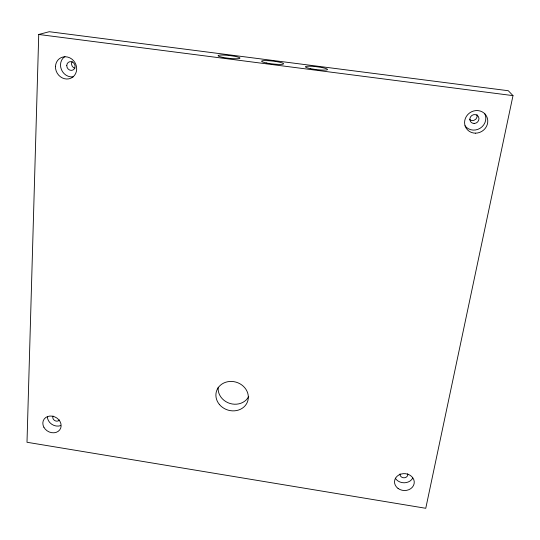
<?xml version="1.0" encoding="UTF-8"?>
<svg xmlns="http://www.w3.org/2000/svg" width="540" height="540" viewBox="0 0 540 540"><rect width="100%" height="100%" fill="white"/><g stroke="black" fill="none" stroke-linecap="round" stroke-linejoin="round"><path stroke-width="0.81" d="M38.738 34.472L27 442.267L425.763 508.288L513 95.627L508.288 90.727L49.268 31.712L38.738 34.472L513 95.627M74.932 68.31A4.408 4.016 60.7 0 1 72.184 61.533M476.962 114.541A4.577 4.293 -34.7 0 1 469.355 119.313M412.742 478.103A9.74 8.35 3.7 0 1 404.177 482.794A9.74 8.35 3.7 0 1 395.314 478.217M407.693 473.789A3.895 3.341 3.7 0 1 404.008 477.806A3.895 3.341 3.7 0 1 400.052 473.843M248.724 396.475A16.153 14.378 17.8 0 1 230.02 403.475A16.153 14.378 17.8 0 1 218.194 387.261M59.447 419.985A3.74 3.173 29.4 0 1 54.675 420.512A3.74 3.173 29.4 0 1 53.102 416.05M60.602 425.635A9.356 7.931 29.4 0 1 47.372 416.374M73.19 76.829A11.205 10.179 60.3 0 1 61.391 69.552A11.205 10.179 60.3 0 1 64.928 56.518M484.657 113.441A11.637 10.901 -34.2 0 1 480.155 128.243A11.637 10.901 -34.2 0 1 464.974 125.759M398.061 488.45A9.882 8.444 3.9 0 0 414.119 483.698A9.882 8.444 3.9 0 0 400.99 474.08A9.882 8.444 3.9 0 0 398.061 488.45M219.436 404.521A16.389 14.546 17.8 0 0 247.219 402.462A16.389 14.546 17.8 0 0 229.682 381.47A16.389 14.546 17.8 0 0 219.436 404.521M43.882 427.228A9.491 8.012 29.3 0 0 59.731 429.874A9.491 8.012 29.3 0 0 52.346 416.171A9.491 8.012 29.3 0 0 43.882 427.228M55.485 66.46A11.387 10.328 59.9 0 0 70.976 78.165A11.387 10.328 59.9 0 0 71.786 59.042A11.387 10.328 59.9 0 0 55.485 66.46M475.416 133.171A11.833 11.077 -33.7 0 0 486.587 116.249A11.833 11.077 -33.7 0 0 466.533 116.154A11.833 11.077 -33.7 0 0 475.416 133.171M266.267 62.944A11.056 1.418 6.7 0 0 283.527 63.895A11.056 1.418 6.7 0 0 267.955 60.676A11.056 1.418 6.7 0 0 266.267 62.944M310.547 68.648A11.111 1.424 7 0 0 327.497 69.559A11.111 1.424 7 0 0 311.384 66.265A11.111 1.424 7 0 0 310.547 68.648M223.216 57.456A11.03 1.404 6.4 0 0 239.983 58.151A11.03 1.404 6.4 0 0 223.884 55.087A11.03 1.404 6.4 0 0 223.216 57.456M66.764 65.448A4.482 4.07 60.3 0 0 72.866 70.045A4.482 4.07 60.3 0 0 73.184 62.512A4.482 4.07 60.3 0 0 66.764 65.448M474.12 123.464A4.658 4.361 -34.2 0 0 478.494 116.789A4.658 4.361 -34.2 0 0 470.61 116.768A4.658 4.361 -34.2 0 0 474.12 123.464"/></g></svg>
